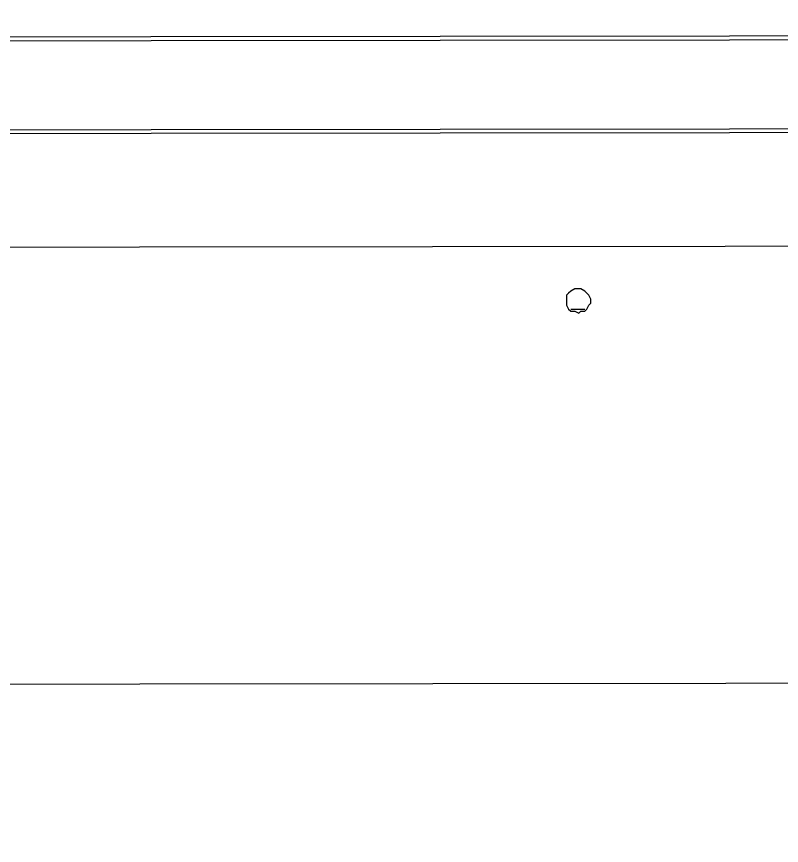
# Model space of a CAD drawing. Header units: feet. Extents: x -99009 to 3252343, y -11094690 to 9035152.
# Drawn here: x 2489081.8 to 2489361.9, y -1981237.9 to -1980934.5 of the extents above; entities that cross this region are included whole.
import ezdxf

# ---------------------------------------------------------------- set-up
doc = ezdxf.new("R2010")
doc.units = ezdxf.units.FT
doc.layers.add('1', color=1, linetype='Continuous')

# ---------------------------------------------------------------- blocks, each defined once
blk = doc.blocks.new('lEVELLING mACHINE')
at = {"color": 200, "lineweight": 25, "transparency": 33554684}
for points in [[(13271.33, 7724.53), (13271.33, 7564.48), (11447.13, 7564.48), (11447.13, 7724.53)], [(12359.23, 7580.04), (12360.71, 7580.04), (12362.19, 7580.78), (12362.94, 7581.52), (12363.68, 7582.27), (12363.68, 7583.75), (12363.68, 7585.23), (12363.68, 7585.97), (12362.94, 7587.45), (12362.19, 7588.19), (12360.71, 7588.19), (12359.23, 7588.93), (12358.49, 7588.19), (12357.01, 7588.19), (12356.27, 7587.45), (12355.53, 7585.97), (12354.78, 7585.23), (12354.78, 7583.75), (12355.53, 7582.27), (12356.27, 7581.52), (12357.01, 7580.78), (12358.49, 7580.04)]]:
    blk.add_lwpolyline(points, close=True, dxfattribs=at)
for points in [[(12362.19, 7587.45), (12357.01, 7587.45)], [(11456.76, 7564.48), (11456.76, 7522.99), (13257.25, 7522.99), (13257.25, 7564.48)], [(11504.18, 7487.43), (11529.38, 7462.97), (13279.48, 7462.97), (13303.93, 7487.43), (13260.96, 7487.43), (13262.44, 7488.91), (13262.44, 7521.51), (13260.96, 7522.99), (13257.99, 7522.99), (13257.25, 7521.51), (13257.25, 7488.91), (11456.76, 7488.91)], [(13257.25, 7521.51), (11456.76, 7521.51)], [(13257.99, 7487.43), (11456.02, 7487.43)]]:
    blk.add_lwpolyline(points, dxfattribs=at)
blk = doc.blocks.new('A$Cac12730c')
blk.add_blockref('lEVELLING mACHINE', (-11218.13, -5688.95))

msp = doc.modelspace()

# ---------------------------------------------------------------- linework, layer by layer
at = {"layer": '1'}
msp.add_arc((2520410.24778, -1978395.99612), 100000, 84.1346387202, 194.3871675539, dxfattribs=at)

# ---------------------------------------------------------------- block references
at = {"transparency": 33554684, "rotation": 180.0650517140762}
msp.add_blockref('A$Cac12730c', (2490426.6334, -1979141.86212), dxfattribs=at)

doc.saveas('drawing.dxf')
